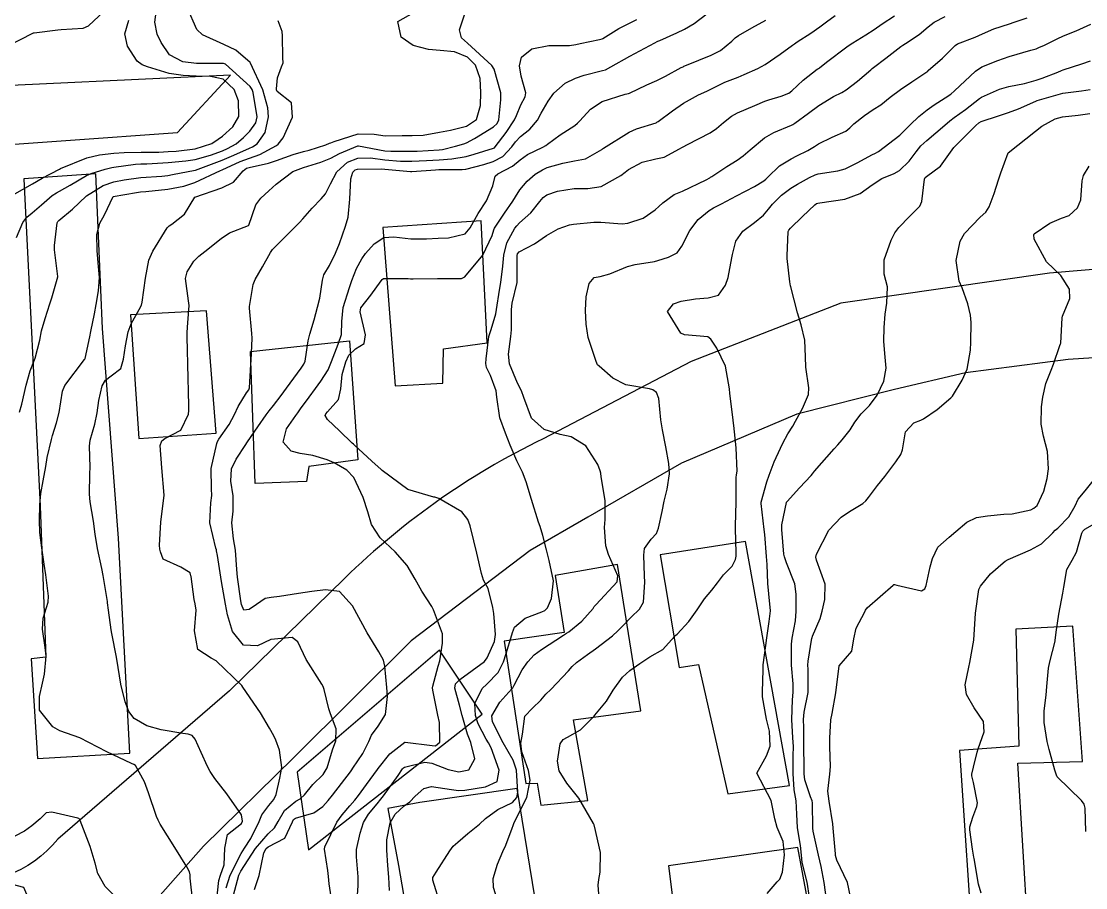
# Model space of a CAD drawing. Header units: metres. Extents: x 307586 to 320046, y 7427249 to 7434250.
# Drawn here: x 319361.5 to 319440.1, y 7429254.4 to 7429318.4 of the extents above; entities that cross this region are included whole.
import ezdxf

# ---------------------------------------------------------------- set-up
doc = ezdxf.new("R2010")
doc.units = ezdxf.units.M
doc.header["$MEASUREMENT"] = 0
for name, color, linetype in [('Curvas de Nivel 1m', 11, 'Continuous'), ('Curvas de Nivel 5m', 15, 'Continuous'), ('Edificações', 30, 'Continuous'), ('Vias Primárias', 230, 'Continuous')]:
    doc.layers.add(name, color=color, linetype=linetype)

msp = doc.modelspace()

# ---------------------------------------------------------------- linework, layer by layer
at = {"layer": 'Curvas de Nivel 1m', "flags": 128}
for points, elevation in [([(319361.129, 7429302.404), (319361.609, 7429303.53), (319361.901, 7429303.903), (319362.284, 7429304.238), (319362.976, 7429304.83), (319363.778, 7429305.505), (319364.086, 7429305.722), (319364.306, 7429305.844), (319365.1, 7429306.277), (319366.318, 7429306.984), (319366.647, 7429307.139), (319367.676, 7429307.456), (319368.19, 7429307.586), (319368.325, 7429307.611), (319369.926, 7429307.835), (319370.327, 7429307.861), (319370.768, 7429307.864), (319372.328, 7429307.946), (319373.648, 7429308.069), (319374.331, 7429308.179), (319375.464, 7429308.493), (319376.338, 7429308.814), (319376.711, 7429308.975), (319377.356, 7429309.34), (319377.893, 7429309.793), (319378.357, 7429310.263), (319378.821, 7429310.87), (319378.899, 7429311.325), (319378.604, 7429313.114), (319378.541, 7429313.329), (319378.396, 7429313.566), (319376.576, 7429315.202), (319376.421, 7429315.259), (319374.544, 7429315.256), (319374.421, 7429315.263), (319373.429, 7429315.39), (319372.428, 7429315.909), (319371.826, 7429316.798), (319371.516, 7429317.414), (319371.347, 7429318.311), (319371.495, 7429319.415)], 842), ([(319361.365, 7429289.531), (319361.53, 7429290.111), (319361.847, 7429291.524), (319362.143, 7429292.57), (319362.408, 7429293.26), (319362.513, 7429293.516), (319362.85, 7429294.836), (319362.988, 7429295.512), (319363.259, 7429296.443), (319363.608, 7429297.506), (319363.747, 7429297.965), (319364.181, 7429299.5), (319364.187, 7429299.537), (319363.94, 7429301.503), (319363.946, 7429301.813), (319364.133, 7429303.501), (319364.189, 7429303.586), (319364.275, 7429303.663), (319365.268, 7429304.506), (319366.285, 7429305.47), (319366.303, 7429305.485), (319367.527, 7429306.242), (319368.314, 7429306.517), (319369.091, 7429306.667), (319370.317, 7429306.834), (319371.862, 7429306.951), (319372.319, 7429306.993), (319372.661, 7429307.055), (319374.323, 7429307.373), (319374.345, 7429307.38), (319376.331, 7429308.131), (319377.181, 7429308.495), (319378.34, 7429309.002), (319378.568, 7429309.101), (319378.911, 7429309.324), (319379.51, 7429310.164), (319379.756, 7429311.316), (319379.7, 7429311.996), (319379.32, 7429313.321), (319378.422, 7429315.277), (319378.39, 7429315.33), (319377.323, 7429316.238), (319376.436, 7429316.654), (319374.885, 7429317.376), (319374.447, 7429317.771), (319373.734, 7429319.387)], 843), ([(319376.629, 7429254.401), (319376.92, 7429255.338), (319377.719, 7429256.938), (319377.963, 7429257.326), (319378.452, 7429258.041), (319379.062, 7429259.31), (319379.252, 7429259.806), (319379.761, 7429260.491), (319380.128, 7429260.936), (319380.309, 7429261.295), (319380.577, 7429262.5), (319380.736, 7429263.291), (319380.551, 7429264.56), (319380.278, 7429265.303), (319380.137, 7429265.616), (319379.832, 7429266.19), (319379.151, 7429267.317), (319377.862, 7429269.22), (319377.768, 7429269.331), (319375.89, 7429271.164), (319375.518, 7429271.356), (319374.524, 7429271.995), (319374.273, 7429273.375), (319374.407, 7429274.902), (319374.337, 7429275.374), (319374.264, 7429275.693), (319374.034, 7429277.379), (319374.021, 7429277.437), (319373.966, 7429277.65), (319373.268, 7429278.089), (319371.976, 7429278.666), (319371.776, 7429279.198), (319371.733, 7429279.404), (319371.7, 7429279.691), (319371.808, 7429281.403), (319372.033, 7429283.4), (319371.874, 7429285.403), (319371.744, 7429287.069), (319371.859, 7429287.403), (319372.085, 7429287.573), (319373.284, 7429288.196), (319373.834, 7429289.383), (319373.854, 7429289.635), (319373.838, 7429291.383), (319373.827, 7429291.692), (319373.783, 7429293.384), (319373.769, 7429293.774), (319373.748, 7429295.384), (319373.774, 7429295.797), (319373.88, 7429297.383), (319373.849, 7429297.741), (319373.627, 7429299.386), (319373.73, 7429299.886), (319374.242, 7429300.678), (319374.594, 7429301.028), (319375.043, 7429301.368), (319376.263, 7429302.351), (319376.865, 7429302.746), (319378.273, 7429303.301), (319378.289, 7429303.313), (319378.3, 7429303.33), (319378.807, 7429304.814), (319379.17, 7429305.321), (319379.772, 7429305.852), (319380.313, 7429306.36), (319381.55, 7429307.292), (319382.326, 7429307.592), (319383.621, 7429307.976), (319384.338, 7429308.274), (319384.985, 7429308.608), (319386.352, 7429309.182), (319386.398, 7429309.184), (319388.347, 7429308.818), (319388.775, 7429308.777), (319390.347, 7429308.783), (319390.733, 7429308.799), (319392.349, 7429308.894), (319392.587, 7429308.92), (319393.542, 7429309.148), (319394.165, 7429309.332), (319394.356, 7429309.408), (319394.956, 7429309.728), (319396.368, 7429310.577), (319396.638, 7429310.839), (319396.756, 7429311.106), (319396.909, 7429312.583), (319396.901, 7429313.105), (319396.419, 7429314.851), (319396.233, 7429315.122), (319394.439, 7429316.757), (319393.997, 7429317.144), (319393.861, 7429317.737), (319394.305, 7429319.142)], 846), ([(319378.711, 7429254.291), (319379.05, 7429255.31), (319379.397, 7429256.982), (319379.569, 7429257.302), (319379.724, 7429257.431), (319380.941, 7429258.078), (319381.508, 7429259.282), (319381.583, 7429259.444), (319381.747, 7429259.543), (319383.082, 7429259.938), (319383.76, 7429260.401), (319384.164, 7429260.857), (319384.484, 7429261.249), (319385.79, 7429262.968), (319385.901, 7429263.12), (319385.978, 7429263.228), (319386.709, 7429264.322), (319387.159, 7429265.217), (319387.354, 7429265.688), (319387.834, 7429266.337), (319388.386, 7429267.205), (319388.534, 7429268.525), (319388.481, 7429269.204), (319388.327, 7429270.767), (319388.229, 7429271.207), (319387.899, 7429271.84), (319387.039, 7429273.219), (319385.943, 7429275.23), (319384.986, 7429276.278), (319383.954, 7429276.413), (319382.95, 7429276.273), (319381.951, 7429276.135), (319380.55, 7429275.902), (319379.948, 7429275.838), (319379.509, 7429275.753), (319378.849, 7429275.321), (319378.32, 7429274.943), (319377.936, 7429274.897), (319377.742, 7429275.332), (319377.693, 7429275.585), (319377.449, 7429277.335), (319377.407, 7429277.898), (319377.316, 7429279.337), (319377.161, 7429280.173), (319377.038, 7429281.34), (319377.142, 7429282.219), (319377.128, 7429283.339), (319376.954, 7429284.436), (319377.014, 7429285.34), (319377.365, 7429286.042), (319378.081, 7429287.145), (319378.154, 7429287.257), (319378.197, 7429287.329), (319378.968, 7429288.447), (319379.583, 7429289.315), (319379.8, 7429289.62), (319380.114, 7429290.022), (319380.678, 7429290.748), (319381.081, 7429291.296), (319382.148, 7429292.764), (319382.364, 7429293.065), (319382.454, 7429293.277), (319382.663, 7429294.788), (319382.801, 7429295.274), (319383.13, 7429296.334), (319383.363, 7429297.268), (319383.542, 7429297.934), (319383.736, 7429299.265), (319383.841, 7429299.652), (319384.239, 7429300.359), (319384.699, 7429301.253), (319384.988, 7429301.977), (319385.433, 7429303.243), (319385.619, 7429303.904), (319385.744, 7429305.238), (319385.823, 7429306.742), (319385.976, 7429307.235), (319386.15, 7429307.408), (319386.326, 7429307.46), (319388.068, 7429307.472), (319388.327, 7429307.457), (319390.224, 7429307.292), (319390.324, 7429307.292), (319392.076, 7429307.415), (319392.327, 7429307.425), (319394.037, 7429307.433), (319394.328, 7429307.465), (319395.647, 7429307.807), (319396.336, 7429308.014), (319397.05, 7429308.395), (319397.705, 7429309.096), (319397.98, 7429309.47), (319398.361, 7429309.861), (319399.044, 7429310.405), (319399.598, 7429311.078), (319399.873, 7429311.58), (319400.387, 7429312.484), (319400.815, 7429313.064), (319401.649, 7429313.807), (319402.41, 7429314.177), (319403.061, 7429314.386), (319404.419, 7429314.735), (319404.634, 7429314.803), (319405.029, 7429315.011), (319406.431, 7429315.798), (319408.262, 7429316.792), (319408.442, 7429316.879), (319408.5, 7429316.911), (319408.638, 7429316.968), (319409.887, 7429317.52), (319410.456, 7429317.801), (319411.188, 7429318.213), (319412.123, 7429318.925)], 848), ([(319360.837, 7429305.542), (319362.312, 7429306.382), (319363.034, 7429306.794), (319364.323, 7429307.469), (319364.386, 7429307.499), (319366.331, 7429308.29), (319367.267, 7429308.527), (319368.335, 7429308.629), (319369.1, 7429308.678), (319370.336, 7429308.717), (319371.646, 7429308.721), (319372.336, 7429308.752), (319372.937, 7429308.794), (319374.339, 7429308.964), (319375.553, 7429309.362), (319376.035, 7429309.667), (319376.351, 7429309.903), (319377.121, 7429310.589), (319377.56, 7429311.342), (319377.541, 7429312.499), (319377.214, 7429313.348), (319376.404, 7429314.1), (319375.469, 7429314.307), (319374.407, 7429314.317), (319373.434, 7429314.364), (319372.41, 7429314.528), (319370.821, 7429315.02), (319370.419, 7429315.171), (319370.037, 7429315.434), (319369.327, 7429316.548), (319369.135, 7429317.443), (319369.432, 7429318.461)], 841), ([(319374.152, 7429253.373), (319373.957, 7429255.119), (319373.953, 7429255.376), (319373.91, 7429255.582), (319373.709, 7429255.955), (319372.827, 7429257.389), (319371.74, 7429259.101), (319371.59, 7429259.402), (319371.487, 7429259.663), (319370.883, 7429261.409), (319370.601, 7429262.231), (319369.918, 7429263.428), (319369.794, 7429263.519), (319369.637, 7429263.59), (319367.808, 7429264.449), (319365.823, 7429265.47), (319364.341, 7429266.005), (319363.831, 7429266.297), (319362.843, 7429267.51), (319362.837, 7429268.526), (319363.058, 7429269.508), (319363.207, 7429270.172), (319363.339, 7429271.506), (319363.256, 7429272.15), (319363.059, 7429273.509), (319363.11, 7429274.324), (319363.466, 7429275.505), (319363.503, 7429275.949), (319363.297, 7429277.507), (319363.182, 7429278.297), (319363.002, 7429279.51), (319362.873, 7429280.638), (319362.843, 7429281.512), (319362.864, 7429282.672), (319362.933, 7429283.511), (319363.1, 7429284.457), (319363.299, 7429285.508), (319363.414, 7429286.162), (319363.717, 7429287.504), (319363.799, 7429287.789), (319364.095, 7429288.735), (319364.282, 7429289.497), (319364.546, 7429291.075), (319364.716, 7429291.491), (319366.152, 7429293.402), (319366.184, 7429293.438), (319366.202, 7429293.47), (319366.557, 7429295.086), (319366.638, 7429295.465), (319366.891, 7429296.768), (319367.029, 7429297.462), (319367.204, 7429298.469), (319367.259, 7429299.46), (319367.159, 7429300.541), (319367.091, 7429301.462), (319367.083, 7429302.644), (319367.286, 7429303.46), (319367.648, 7429304.091), (319368.286, 7429305.45), (319370.001, 7429305.738), (319370.306, 7429305.781), (319370.693, 7429305.811), (319372.309, 7429305.983), (319373.491, 7429306.208), (319374.314, 7429306.472), (319376.193, 7429307.352), (319376.324, 7429307.411), (319377.655, 7429308.012), (319378.332, 7429308.261), (319379.116, 7429308.541), (319380.342, 7429309.212), (319380.47, 7429309.308), (319380.818, 7429309.771), (319381.51, 7429311.293), (319381.442, 7429312.353), (319380.392, 7429313.184), (319380.336, 7429313.311), (319380.326, 7429313.379), (319380.406, 7429314.197), (319380.712, 7429315.012), (319380.818, 7429315.304), (319380.804, 7429315.682), (319380.782, 7429317.305), (319380.762, 7429317.621), (319380.454, 7429318.406)], 844), ([(319377.152, 7429253.864), (319377.559, 7429255.331), (319377.706, 7429255.646), (319378.793, 7429257.314), (319379.734, 7429258.404), (319380.196, 7429258.837), (319380.457, 7429259.293), (319380.92, 7429260.123), (319381.766, 7429260.801), (319382.073, 7429260.972), (319382.408, 7429261.274), (319383.015, 7429262.033), (319383.788, 7429262.764), (319384.083, 7429263.256), (319384.481, 7429264.582), (319384.723, 7429265.246), (319384.736, 7429266.151), (319384.326, 7429267.253), (319384.21, 7429267.618), (319383.861, 7429269.045), (319383.787, 7429269.261), (319383.677, 7429269.451), (319382.538, 7429271.274), (319381.906, 7429272.56), (319381.497, 7429272.874), (319379.907, 7429272.729), (319378.942, 7429272.28), (319377.903, 7429272.319), (319377.08, 7429273.338), (319376.721, 7429274.552), (319376.572, 7429275.344), (319376.279, 7429277.028), (319376.229, 7429277.347), (319375.979, 7429278.942), (319375.91, 7429279.279), (319375.898, 7429279.351), (319375.865, 7429279.472), (319375.421, 7429281.359), (319375.485, 7429282.815), (319375.567, 7429283.357), (319375.538, 7429283.86), (319375.507, 7429285.358), (319375.932, 7429287.203), (319375.984, 7429287.351), (319376.085, 7429287.538), (319376.831, 7429288.607), (319377.245, 7429289.339), (319377.505, 7429289.943), (319378.127, 7429290.942), (319378.285, 7429291.174), (319378.346, 7429291.328), (319378.448, 7429293.029), (319378.464, 7429293.327), (319378.531, 7429294.973), (319378.516, 7429295.327), (319378.343, 7429297.188), (319378.344, 7429297.329), (319378.611, 7429298.934), (319378.771, 7429299.325), (319379.315, 7429300.241), (319379.882, 7429301.314), (319380.04, 7429301.528), (319380.257, 7429301.755), (319381.784, 7429303.287), (319382.03, 7429303.53), (319382.281, 7429303.795), (319382.98, 7429304.585), (319383.633, 7429305.267), (319383.943, 7429305.628), (319384.314, 7429306.378), (319384.795, 7429307.253), (319385.591, 7429307.984), (319386.338, 7429308.264), (319387.273, 7429308.287), (319388.337, 7429308.151), (319389.488, 7429308.046), (319390.336, 7429308.045), (319391.404, 7429308.107), (319392.338, 7429308.148), (319393.279, 7429308.21), (319394.342, 7429308.395), (319394.921, 7429308.555), (319396.351, 7429309.002), (319396.422, 7429309.039), (319396.49, 7429309.109), (319397.306, 7429310.158), (319397.911, 7429311.095), (319398.056, 7429311.413), (319398.384, 7429312.196), (319398.688, 7429312.789), (319398.739, 7429313.087), (319398.412, 7429314.331), (319398.284, 7429315.092), (319398.429, 7429315.715), (319399.181, 7429316.337), (319400.438, 7429316.58), (319401.973, 7429316.581), (319402.439, 7429316.653), (319402.748, 7429316.728), (319404.182, 7429317.023), (319404.393, 7429317.071), (319404.444, 7429317.095), (319405.623, 7429317.841), (319406.462, 7429318.267), (319406.948, 7429318.511)], 847), ([(319384.458, 7429253.248), (319384.234, 7429254.712), (319384.177, 7429255.253), (319384.129, 7429255.676), (319383.879, 7429257.258), (319383.913, 7429257.445), (319384.801, 7429259.244), (319385.189, 7429259.8), (319385.761, 7429260.456), (319386.116, 7429260.878), (319386.384, 7429261.224), (319386.972, 7429262.028), (319387.792, 7429263.138), (319387.845, 7429263.209), (319388.715, 7429264.291), (319389.823, 7429265.163), (319389.841, 7429265.162), (319391.819, 7429264.906), (319392.076, 7429264.9), (319392.407, 7429265.154), (319392.372, 7429266.621), (319392.246, 7429267.156), (319391.871, 7429269.002), (319391.858, 7429269.16), (319391.874, 7429269.299), (319392.269, 7429270.776), (319392.385, 7429271.155), (319392.594, 7429272.465), (319392.589, 7429273.153), (319391.939, 7429274.92), (319391.8, 7429275.162), (319391.078, 7429276.297), (319390.585, 7429277.181), (319389.978, 7429278.199), (319389.099, 7429279.199), (319387.998, 7429280.244), (319387.357, 7429281.217), (319387.07, 7429282.172), (319386.741, 7429283.223), (319386.055, 7429284.705), (319385.539, 7429285.238), (319384.583, 7429285.768), (319384.07, 7429285.999), (319383.027, 7429286.316), (319382.075, 7429286.461), (319381.426, 7429286.639), (319380.836, 7429287.299), (319381.076, 7429288.279), (319381.761, 7429289.285), (319381.907, 7429289.482), (319382.11, 7429289.755), (319382.761, 7429290.636), (319383.223, 7429291.269), (319383.606, 7429291.798), (319384.147, 7429292.638), (319384.397, 7429293.256), (319384.881, 7429294.541), (319385.129, 7429295.246), (319385.157, 7429296.21), (319385.254, 7429297.244), (319385.715, 7429298.727), (319385.89, 7429299.235), (319386.242, 7429300.133), (319386.636, 7429300.839), (319386.913, 7429301.223), (319387.541, 7429301.936), (319388.265, 7429302.411), (319388.994, 7429302.474), (319390.264, 7429302.326), (319391.41, 7429302.318), (319392.265, 7429302.36), (319393.026, 7429302.392), (319394.268, 7429302.693), (319394.631, 7429303.135), (319395.224, 7429304.191), (319395.851, 7429305.117), (319396.314, 7429306.22), (319396.488, 7429306.941), (319396.68, 7429307.106), (319397.756, 7429307.672), (319398.339, 7429308.143), (319398.878, 7429308.552), (319399.993, 7429309.074), (319400.218, 7429309.207), (319400.355, 7429309.315), (319401.292, 7429309.985), (319402.369, 7429310.691), (319402.564, 7429310.845), (319402.743, 7429311.036), (319403.518, 7429311.893), (319404.387, 7429312.462), (319406.08, 7429312.995), (319406.332, 7429313.053), (319406.394, 7429313.072), (319407.693, 7429313.688), (319408.408, 7429314.003), (319409.054, 7429314.323), (319410.222, 7429314.952), (319410.352, 7429315.023), (319410.424, 7429315.055), (319410.602, 7429315.125), (319412.432, 7429315.877), (319413.129, 7429316.22), (319413.964, 7429316.905), (319414.204, 7429317.145), (319414.449, 7429317.335), (319415.446, 7429317.902), (319416.467, 7429318.457)], 849), ([(319388.674, 7429254.21), (319388.622, 7429255.196), (319388.557, 7429256.043), (319388.488, 7429257.199), (319388.488, 7429257.956), (319388.726, 7429259.195), (319389.101, 7429259.841), (319389.762, 7429260.459), (319390.186, 7429260.757), (319390.572, 7429261.172), (319391.21, 7429261.734), (319391.78, 7429261.883), (319393.261, 7429261.662), (319393.777, 7429261.582), (319394.253, 7429261.608), (319395.781, 7429261.873), (319396.631, 7429262.255), (319396.788, 7429263.1), (319396.185, 7429264.739), (319395.981, 7429265.108), (319395.826, 7429265.38), (319395.232, 7429266.515), (319395.028, 7429267.122), (319394.976, 7429268.003), (319395.518, 7429269.115), (319395.876, 7429269.445), (319396.697, 7429270.29), (319397.096, 7429271.098), (319397.301, 7429271.694), (319397.719, 7429273.092), (319397.759, 7429273.248), (319397.921, 7429273.646), (319398.697, 7429274.317), (319399.938, 7429274.772), (319400.139, 7429274.868), (319400.347, 7429275.064), (319400.652, 7429275.761), (319400.785, 7429277.058), (319400.474, 7429278.574), (319400.339, 7429279.065), (319400.278, 7429279.348), (319400.006, 7429280.424), (319399.796, 7429281.072), (319399.694, 7429281.396), (319399.169, 7429283.079), (319398.768, 7429284.367), (319398.492, 7429285.086), (319398.071, 7429285.937), (319397.59, 7429287.095), (319397.236, 7429287.958), (319396.836, 7429289.103), (319396.618, 7429290.615), (319396.547, 7429291.106), (319396.144, 7429292.237), (319395.846, 7429292.811), (319395.797, 7429293.115), (319395.819, 7429293.454), (319396.024, 7429295.112), (319396.188, 7429295.621), (319396.524, 7429296.782), (319396.579, 7429297.106), (319396.796, 7429298.533), (319396.9, 7429299.103), (319397.049, 7429300.298), (319397.112, 7429301.101), (319397.339, 7429302.022), (319397.944, 7429303.093), (319398.085, 7429303.283), (319398.279, 7429303.489), (319399.126, 7429304.246), (319399.789, 7429305.075), (319400.015, 7429305.364), (319400.308, 7429305.574), (319401.087, 7429305.835), (319402.313, 7429306.029), (319403.316, 7429306.027), (319404.315, 7429306.18), (319405.772, 7429306.998), (319406.073, 7429307.248), (319406.33, 7429307.438), (319407.348, 7429307.969), (319408.342, 7429308.219), (319408.96, 7429308.348), (319410.103, 7429308.952), (319410.256, 7429309.049), (319410.354, 7429309.1), (319410.691, 7429309.28), (319412.365, 7429310.132), (319412.833, 7429310.45), (319413.344, 7429310.91), (319413.922, 7429311.36), (319414.38, 7429311.609), (319415.661, 7429312.156), (319416.389, 7429312.47), (319416.684, 7429312.573), (319417.603, 7429312.858), (319418.178, 7429313.07), (319418.399, 7429313.236), (319419.214, 7429314.039), (319420.257, 7429314.832), (319420.355, 7429314.899), (319420.424, 7429314.949), (319420.958, 7429315.352), (319422.44, 7429316.479), (319422.624, 7429316.615), (319422.89, 7429316.796), (319423.854, 7429317.384), (319424.458, 7429317.772), (319425.058, 7429318.177), (319425.979, 7429318.765)], 851), ([(319392.441, 7429253.152), (319391.879, 7429254.98), (319391.89, 7429255.158), (319392.12, 7429255.569), (319393.147, 7429257.146), (319393.388, 7429257.481), (319393.733, 7429257.789), (319394.457, 7429258.414), (319395.314, 7429259.117), (319395.757, 7429259.516), (319396.668, 7429260.197), (319397.769, 7429260.702), (319398.081, 7429261.085), (319398.162, 7429261.47), (319398.067, 7429263.086), (319397.804, 7429263.825), (319397.069, 7429265.098), (319396.28, 7429266.665), (319396.23, 7429267.106), (319396.837, 7429268.122), (319397.723, 7429269.092), (319397.784, 7429269.18), (319397.876, 7429269.37), (319398.482, 7429270.489), (319398.886, 7429271.08), (319399.372, 7429271.601), (319399.902, 7429271.998), (319401.517, 7429273.046), (319401.753, 7429273.204), (319401.917, 7429273.315), (319402.877, 7429274.082), (319403.708, 7429275.022), (319403.804, 7429275.162), (319403.946, 7429275.329), (319405.488, 7429276.997), (319405.53, 7429277.437), (319404.847, 7429279.007), (319404.644, 7429279.655), (319404.557, 7429281.012), (319404.605, 7429281.598), (319404.601, 7429283.011), (319404.32, 7429284.755), (319404.279, 7429285.017), (319404.24, 7429285.192), (319404.069, 7429285.645), (319403.184, 7429287.029), (319402.093, 7429287.702), (319401.286, 7429287.861), (319400.1, 7429288.237), (319399.154, 7429289.08), (319398.599, 7429290.614), (319398.439, 7429291.087), (319398.139, 7429291.66), (319397.531, 7429293.096), (319397.456, 7429293.804), (319397.639, 7429295.095), (319397.684, 7429295.599), (319397.685, 7429297.095), (319397.735, 7429297.57), (319398.098, 7429299.091), (319398.111, 7429299.215), (319398.102, 7429301.092), (319398.129, 7429301.216), (319398.256, 7429301.358), (319399.397, 7429301.944), (319400.268, 7429302.555), (319401.14, 7429303.057), (319401.975, 7429303.347), (319402.278, 7429303.407), (319403.766, 7429303.54), (319404.281, 7429303.534), (319405.848, 7429303.428), (319406.28, 7429303.461), (319407.417, 7429303.847), (319408.295, 7429304.452), (319408.571, 7429304.695), (319408.859, 7429304.964), (319409.689, 7429305.577), (319410.312, 7429305.834), (319412.069, 7429306.673), (319412.322, 7429306.825), (319412.383, 7429306.858), (319412.485, 7429306.918), (319413.586, 7429307.656), (319414.341, 7429308.134), (319414.79, 7429308.449), (319415.308, 7429308.886), (319416.362, 7429309.762), (319417.052, 7429310.177), (319418.371, 7429310.703), (319418.466, 7429310.755), (319418.603, 7429310.848), (319419.622, 7429311.596), (319420.386, 7429312.169), (319421.465, 7429312.814), (319422.085, 7429313.118), (319422.401, 7429313.317), (319423.244, 7429313.963), (319424.211, 7429314.782), (319424.325, 7429314.88), (319424.425, 7429314.953), (319425.318, 7429315.653), (319426.441, 7429316.52), (319426.574, 7429316.617), (319426.776, 7429316.747), (319427.795, 7429317.398), (319428.461, 7429317.968), (319428.888, 7429318.304), (319429.71, 7429318.718)], 852), ([(319396.772, 7429253.099), (319396.357, 7429254.439), (319396.328, 7429255.104), (319396.653, 7429256.161), (319397.04, 7429257.097), (319397.259, 7429257.566), (319397.749, 7429258.801), (319397.823, 7429259.018), (319397.832, 7429259.089), (319397.894, 7429259.228), (319398.822, 7429261.074), (319399.066, 7429262.351), (319398.943, 7429263.073), (319398.443, 7429264.451), (319398.369, 7429265.082), (319398.511, 7429265.761), (319398.67, 7429267.078), (319399.25, 7429267.671), (319399.861, 7429268.261), (319400.235, 7429268.697), (319400.585, 7429269.059), (319401.887, 7429270.42), (319402.178, 7429270.749), (319402.478, 7429271.034), (319403.294, 7429271.631), (319403.903, 7429272.05), (319405.155, 7429273.001), (319405.548, 7429273.366), (319405.924, 7429273.761), (319406.531, 7429274.387), (319407.151, 7429274.978), (319407.427, 7429275.497), (319407.525, 7429276.974), (319407.505, 7429277.439), (319407.453, 7429278.975), (319407.507, 7429279.465), (319408.005, 7429280.145), (319408.4, 7429280.575), (319408.548, 7429280.965), (319408.806, 7429282.181), (319408.971, 7429282.961), (319409.181, 7429283.824), (319409.36, 7429284.957), (319409.308, 7429285.721), (319409.079, 7429286.96), (319408.842, 7429288.222), (319408.719, 7429288.964), (319408.557, 7429290.537), (319408.398, 7429290.967), (319408.135, 7429291.169), (319407.871, 7429291.237), (319406.138, 7429291.544), (319405.174, 7429292.035), (319404.152, 7429292.911), (319404.05, 7429293.021), (319403.931, 7429293.248), (319403.345, 7429295.028), (319403.2, 7429296.023), (319403.163, 7429297.03), (319403.204, 7429298.044), (319403.425, 7429299.028), (319403.791, 7429299.471), (319404.238, 7429299.533), (319404.957, 7429299.726), (319406.246, 7429300.262), (319406.821, 7429300.41), (319408.25, 7429300.652), (319408.5, 7429300.718), (319409.277, 7429300.96), (319409.916, 7429301.294), (319410.261, 7429301.771), (319410.846, 7429302.941), (319411.483, 7429303.734), (319412.295, 7429304.399), (319412.614, 7429304.601), (319413.188, 7429304.911), (319413.928, 7429305.283), (319414.309, 7429305.48), (319415.622, 7429306.186), (319416.32, 7429306.599), (319416.475, 7429306.714), (319416.626, 7429306.867), (319417.481, 7429307.713), (319418.344, 7429308.233), (319418.761, 7429308.431), (319419.565, 7429308.838), (319420.056, 7429309.133), (319420.358, 7429309.322), (319421.357, 7429309.809), (319422.367, 7429310.255), (319422.665, 7429310.502), (319422.962, 7429310.794), (319423.745, 7429311.421), (319424.389, 7429311.861), (319424.947, 7429312.219), (319425.65, 7429312.761), (319426.409, 7429313.332), (319427.255, 7429313.902), (319428.423, 7429314.697), (319428.44, 7429314.713), (319428.465, 7429314.73), (319429.506, 7429315.646), (319430.442, 7429316.599), (319430.615, 7429316.707), (319431.925, 7429317.214), (319432.454, 7429317.449), (319433.315, 7429317.817), (319434.466, 7429318.189), (319434.816, 7429318.306), (319435.764, 7429318.641)], 853), ([(319404.2, 7429253.012), (319404.096, 7429254.614), (319404.133, 7429255.014), (319404.247, 7429255.551), (319404.254, 7429257.012), (319403.822, 7429258.948), (319403.802, 7429259.019), (319403.791, 7429259.057), (319403.754, 7429259.156), (319402.652, 7429261.031), (319401.784, 7429262.126), (319401.201, 7429263.046), (319401.095, 7429263.756), (319401.27, 7429265.046), (319401.509, 7429265.36), (319401.828, 7429265.54), (319402.79, 7429266.074), (319403.745, 7429267.021), (319403.787, 7429267.077), (319403.845, 7429267.146), (319404.694, 7429268.174), (319405.203, 7429269), (319405.883, 7429269.955), (319406.414, 7429270.458), (319407.169, 7429270.977), (319407.598, 7429271.271), (319407.898, 7429271.458), (319408.853, 7429272.011), (319409.73, 7429272.952), (319409.816, 7429273.049), (319409.916, 7429273.14), (319410.79, 7429274.077), (319411.397, 7429274.928), (319411.951, 7429275.731), (319412.491, 7429276.381), (319412.887, 7429276.911), (319413.354, 7429277.524), (319413.982, 7429278.154), (319414.233, 7429278.652), (319414.266, 7429278.896), (319414.268, 7429279.168), (319414.231, 7429280.897), (319414.234, 7429281.116), (319414.277, 7429282.896), (319414.266, 7429284.691), (319414.292, 7429284.897), (319414.343, 7429285.173), (319414.266, 7429286.897), (319414.107, 7429288.533), (319414.067, 7429288.9), (319414.057, 7429288.957), (319413.813, 7429290.903), (319413.786, 7429291.254), (319413.484, 7429292.907), (319412.848, 7429294.238), (319412.407, 7429294.918), (319412.184, 7429295.07), (319410.463, 7429295.223), (319410.187, 7429295.355), (319409.215, 7429296.96), (319409.652, 7429297.515), (319410.214, 7429297.708), (319411.276, 7429297.875), (319412.218, 7429297.952), (319412.972, 7429298.162), (319413.501, 7429298.907), (319413.687, 7429299.457), (319413.969, 7429300.903), (319414.009, 7429301.149), (319414.265, 7429302.142), (319414.763, 7429302.893), (319415.632, 7429303.53), (319416.291, 7429304.056), (319416.664, 7429304.499), (319416.954, 7429304.863), (319417.635, 7429305.531), (319418.315, 7429306.058), (319418.806, 7429306.357), (319419.702, 7429306.836), (319420.107, 7429307.051), (319420.327, 7429307.122), (319421.796, 7429307.343), (319422.333, 7429307.484), (319423.213, 7429307.918), (319424.349, 7429308.543), (319424.507, 7429308.621), (319424.784, 7429308.774), (319426.365, 7429309.975), (319426.763, 7429310.352), (319427.137, 7429310.742), (319427.771, 7429311.347), (319428.39, 7429311.846), (319428.906, 7429312.214), (319429.705, 7429312.717), (319430.123, 7429312.995), (319430.408, 7429313.245), (319431.95, 7429314.687), (319432.426, 7429315.007), (319433.609, 7429315.49), (319434.434, 7429315.766), (319436.041, 7429316.238), (319436.44, 7429316.353), (319436.636, 7429316.433), (319437.035, 7429316.624), (319437.981, 7429317.083), (319438.453, 7429317.3), (319439.394, 7429317.666), (319440.467, 7429318.172)], 854), ([(319419.686, 7429253.695), (319419.514, 7429254.823), (319419.161, 7429256.272), (319419.108, 7429256.829), (319419.031, 7429257.533), (319418.818, 7429258.834), (319418.765, 7429259.837), (319418.696, 7429260.836), (319418.572, 7429261.63), (319418.474, 7429262.84), (319418.493, 7429264.16), (319418.499, 7429264.84), (319418.471, 7429265.482), (319418.381, 7429266.842), (319418.425, 7429268.282), (319418.492, 7429268.841), (319418.492, 7429269.457), (319418.375, 7429270.845), (319418.371, 7429272.383), (319418.418, 7429272.845), (319418.656, 7429274.119), (319418.715, 7429274.842), (319418.703, 7429276.095), (319418.617, 7429276.843), (319417.986, 7429278.39), (319417.835, 7429278.852), (319417.804, 7429279.043), (319417.656, 7429280.854), (319417.661, 7429281.209), (319417.996, 7429282.85), (319418.004, 7429282.879), (319418.034, 7429282.929), (319418.955, 7429283.935), (319419.805, 7429284.833), (319419.922, 7429284.974), (319420.066, 7429285.153), (319421.524, 7429286.808), (319421.784, 7429287.108), (319422.093, 7429287.469), (319422.683, 7429288.215), (319423.042, 7429288.791), (319423.516, 7429289.389), (319424.125, 7429290.016), (319424.68, 7429290.772), (319425.19, 7429291.806), (319425.35, 7429292.762), (319425.245, 7429293.84), (319425.18, 7429294.765), (319425.202, 7429295.774), (319425.282, 7429296.764), (319425.414, 7429297.563), (319425.44, 7429298.762), (319425.196, 7429299.719), (319425.216, 7429300.766), (319425.727, 7429302.211), (319425.995, 7429302.754), (319426.287, 7429303.147), (319427.071, 7429303.966), (319427.836, 7429304.735), (319427.98, 7429305.059), (319428.179, 7429306.731), (319428.224, 7429306.831), (319428.326, 7429306.918), (319429.376, 7429307.681), (319430.093, 7429308.713), (319430.356, 7429309.048), (319431.976, 7429310.686), (319432.188, 7429310.871), (319432.377, 7429310.978), (319433.645, 7429311.406), (319434.388, 7429311.649), (319435.123, 7429311.918), (319436.401, 7429312.471), (319436.512, 7429312.519), (319436.845, 7429312.626), (319438.041, 7429312.979), (319438.407, 7429313.059), (319439.769, 7429313.237), (319440.41, 7429313.345)], 856), ([(319420.947, 7429253.544), (319420.773, 7429254.809), (319420.545, 7429255.981), (319420.367, 7429256.814), (319419.968, 7429258.599), (319419.942, 7429258.818), (319419.919, 7429260.671), (319419.889, 7429260.819), (319419.776, 7429261.132), (319419.351, 7429262.389), (319419.292, 7429262.828), (319419.292, 7429263.336), (319419.281, 7429264.828), (319419.263, 7429266.254), (319419.241, 7429266.829), (319419.298, 7429267.381), (319419.598, 7429268.824), (319419.605, 7429270.548), (319419.579, 7429270.833), (319419.594, 7429271.135), (319419.868, 7429272.83), (319419.878, 7429272.866), (319419.915, 7429272.991), (319420.479, 7429274.278), (319420.633, 7429274.82), (319420.833, 7429275.698), (319420.85, 7429276.817), (319420.211, 7429278.606), (319420.15, 7429278.828), (319420.214, 7429279.045), (319421.129, 7429280.813), (319422.023, 7429281.762), (319422.641, 7429282.18), (319423.621, 7429282.784), (319423.848, 7429282.97), (319424.039, 7429283.213), (319424.717, 7429284.106), (319425.25, 7429284.762), (319426.074, 7429285.858), (319426.43, 7429286.395), (319426.554, 7429286.745), (319426.772, 7429288.074), (319427.397, 7429288.737), (319427.909, 7429288.938), (319428.116, 7429289.035), (319429.129, 7429289.713), (319430.132, 7429290.569), (319430.241, 7429290.708), (319430.966, 7429291.882), (319431.341, 7429292.692), (319431.584, 7429294.096), (319431.597, 7429294.689), (319431.639, 7429296.13), (319431.59, 7429296.689), (319431.388, 7429297.52), (319430.954, 7429298.699), (319430.738, 7429299.202), (319430.525, 7429300.706), (319430.823, 7429302.154), (319431.129, 7429302.697), (319432.295, 7429303.914), (319432.7, 7429304.275), (319432.967, 7429304.673), (319433.319, 7429305.664), (319433.64, 7429306.667), (319433.809, 7429307.187), (319434.353, 7429308.66), (319436.369, 7429310.267), (319436.853, 7429310.625), (319437.828, 7429311.169), (319438.384, 7429311.328), (319439.536, 7429311.448), (319440.388, 7429311.578)], 857), ([(319422.73, 7429253.747), (319422.496, 7429254.792), (319421.719, 7429256.452), (319421.62, 7429256.801), (319421.602, 7429256.924), (319421.447, 7429258.803), (319421.419, 7429259.141), (319421.145, 7429260.806), (319421.037, 7429261.551), (319421.186, 7429262.806), (319421.246, 7429263.361), (319421.203, 7429264.806), (319421.187, 7429265.449), (319421.262, 7429266.806), (319421.369, 7429267.286), (319421.634, 7429268.802), (319421.893, 7429270.8), (319422.817, 7429271.877), (319422.97, 7429272.789), (319423.13, 7429273.583), (319423.768, 7429274.782), (319423.826, 7429274.899), (319423.946, 7429275.086), (319425.858, 7429276.752), (319425.922, 7429276.792), (319425.964, 7429276.799), (319426.143, 7429276.748), (319427.959, 7429276.32), (319428.208, 7429276.48), (319428.298, 7429276.727), (319428.603, 7429278.105), (319428.77, 7429278.722), (319429.175, 7429279.544), (319430.009, 7429280.301), (319430.509, 7429280.703), (319431.309, 7429281.406), (319432.029, 7429281.738), (319432.827, 7429281.876), (319434.033, 7429281.979), (319434.668, 7429282.015), (319436.038, 7429282.312), (319436.246, 7429282.421), (319436.514, 7429282.625), (319436.988, 7429283.686), (319437.232, 7429284.618), (319437.338, 7429285.349), (319437.262, 7429286.618), (319436.982, 7429287.739), (319436.791, 7429288.623), (319436.827, 7429289.922), (319436.919, 7429290.622), (319437.134, 7429291.634), (319437.536, 7429292.616), (319437.715, 7429293.067), (319438.181, 7429294.43), (319438.23, 7429294.562), (319438.24, 7429294.609), (319438.338, 7429296.472), (319438.372, 7429296.608), (319438.917, 7429297.909), (319438.895, 7429298.603), (319438.243, 7429299.615), (319437.198, 7429300.621), (319436.278, 7429302.281), (319436.254, 7429302.63), (319436.283, 7429302.681), (319437.428, 7429303.483), (319438.295, 7429303.849), (319438.856, 7429304.046), (319439.487, 7429304.598), (319439.715, 7429305.19), (319439.828, 7429306.595), (319439.924, 7429306.999), (319440.339, 7429307.671)], 858), ([(319432.365, 7429254.004), (319432.179, 7429254.675), (319431.841, 7429256.56), (319431.823, 7429256.679), (319431.731, 7429257.251), (319431.524, 7429258.682), (319431.535, 7429258.902), (319431.762, 7429259.624), (319432.046, 7429260.401), (319432.088, 7429260.677), (319431.796, 7429262.189), (319431.685, 7429262.681), (319431.685, 7429262.8), (319431.809, 7429263.306), (319432.083, 7429264.415), (319432.158, 7429264.677), (319432.585, 7429265.923), (319432.543, 7429266.673), (319431.858, 7429267.698), (319431.287, 7429268.686), (319431.182, 7429269.385), (319431.446, 7429270.684), (319431.534, 7429271.05), (319431.814, 7429272.682), (319431.943, 7429274.68), (319432.207, 7429276.431), (319432.311, 7429276.677), (319433.066, 7429277.579), (319433.989, 7429278.386), (319434.13, 7429278.519), (319434.352, 7429278.655), (319436, 7429279.349), (319436.832, 7429279.794), (319437.653, 7429280.614), (319437.826, 7429280.801), (319438.018, 7429280.961), (319438.838, 7429281.795), (319439.302, 7429282.597), (319439.538, 7429283.105), (319440.054, 7429283.709), (319440.745, 7429284.58)], 859), ([(319368.759, 7429253.434), (319367.689, 7429254.512), (319367.156, 7429255.455), (319366.943, 7429256.225), (319366.585, 7429257.461), (319365.833, 7429259.378), (319365.79, 7429259.47), (319365.744, 7429259.515), (319365.675, 7429259.54), (319363.75, 7429259.99), (319363.319, 7429259.935), (319362.896, 7429259.508), (319362.277, 7429258.975), (319361.734, 7429258.58), (319361.026, 7429258.231)], 843), ([(319362.081, 7429253.516), (319361.687, 7429254.431), (319360.467, 7429254.756)], 842)]:
    msp.add_lwpolyline(points, dxfattribs=dict(at, elevation=elevation))
at = {"layer": 'Curvas de Nivel 5m', "flags": 128}
for points, elevation in [([(319360.433, 7429316.52), (319362.394, 7429317.521), (319362.443, 7429317.53), (319364.203, 7429317.744), (319364.446, 7429317.761), (319366.053, 7429317.878), (319366.449, 7429318.047), (319367.983, 7429319.457)], 840), ([(319375.906, 7429253.348), (319376.085, 7429254.959), (319376.199, 7429255.345), (319376.468, 7429256.1), (319376.53, 7429257.342), (319376.72, 7429258.354), (319377.741, 7429259.163), (319377.818, 7429259.329), (319377.75, 7429259.802), (319376.671, 7429261.341), (319375.784, 7429262.477), (319375.436, 7429263.002), (319375.253, 7429263.358), (319374.773, 7429264.401), (319374.332, 7429265.372), (319374.107, 7429265.657), (319373.827, 7429265.746), (319373.421, 7429265.79), (319371.83, 7429266.079), (319370.77, 7429266.354), (319369.838, 7429266.909), (319369.436, 7429267.434), (319369.152, 7429268.135), (319368.855, 7429269.44), (319368.65, 7429270.674), (319368.52, 7429271.444), (319368.176, 7429273.182), (319368.129, 7429273.448), (319367.935, 7429274.908), (319367.864, 7429275.451), (319367.849, 7429275.546), (319367.547, 7429277.454), (319367.441, 7429277.982), (319367.13, 7429279.459), (319366.951, 7429280.508), (319366.813, 7429281.462), (319366.582, 7429282.91), (319366.532, 7429283.465), (319366.56, 7429284.96), (319366.567, 7429285.465), (319366.53, 7429287.013), (319366.586, 7429287.465), (319366.915, 7429288.642), (319367.085, 7429289.46), (319367.207, 7429290.369), (319367.458, 7429291.457), (319367.717, 7429291.874), (319368.141, 7429292.209), (319368.836, 7429292.753), (319369.049, 7429293.441), (319369.179, 7429294.428), (319369.393, 7429295.438), (319369.594, 7429296.031), (319370.2, 7429297.098), (319370.365, 7429297.428), (319370.423, 7429297.645), (319370.658, 7429299.423), (319370.917, 7429300.746), (319371.2, 7429301.416), (319372.27, 7429303.116), (319372.406, 7429303.264), (319372.612, 7429303.397), (319373.533, 7429304.138), (319374.303, 7429305.38), (319376.31, 7429306.092), (319377.153, 7429306.503), (319377.866, 7429307.335), (319378.132, 7429307.524), (319378.325, 7429307.584), (319379.751, 7429307.893), (319380.331, 7429308.092), (319381.579, 7429308.535), (319382.338, 7429308.751), (319382.748, 7429308.866), (319383.98, 7429309.264), (319384.24, 7429309.375), (319384.354, 7429309.411), (319384.588, 7429309.489), (319386.361, 7429310.058), (319387.545, 7429310.034), (319388.36, 7429309.93), (319389.618, 7429309.939), (319390.36, 7429309.942), (319391.163, 7429309.98), (319392.363, 7429310.183), (319393.178, 7429310.339), (319394.368, 7429310.621), (319395.1, 7429311.129), (319395.406, 7429312.147), (319395.425, 7429313.125), (319395.381, 7429314.153), (319395.035, 7429315.134), (319394.429, 7429315.731), (319393.472, 7429316.11), (319392.434, 7429316.229), (319391.565, 7429316.303), (319390.437, 7429316.583), (319389.531, 7429317.199), (319389.306, 7429318.355), (319390.471, 7429319.034)], 845), ([(319386.261, 7429253.224), (319386.366, 7429254.55), (319386.36, 7429255.223), (319386.237, 7429256.706), (319386.255, 7429257.225), (319386.511, 7429258.446), (319386.755, 7429259.22), (319387.133, 7429259.835), (319387.764, 7429260.618), (319388.03, 7429260.945), (319388.231, 7429261.203), (319389.311, 7429262.71), (319389.645, 7429263.182), (319389.713, 7429263.262), (319389.795, 7429263.313), (319391.292, 7429263.673), (319391.8, 7429263.616), (319393.012, 7429263.148), (319393.791, 7429262.968), (319394.534, 7429263.129), (319394.988, 7429263.94), (319394.687, 7429265.127), (319394.452, 7429265.753), (319394.052, 7429267.137), (319393.854, 7429267.881), (319393.507, 7429269.144), (319393.558, 7429269.461), (319393.879, 7429269.776), (319395.69, 7429271.113), (319395.896, 7429271.375), (319396.429, 7429272.583), (319396.508, 7429273.104), (319396.375, 7429274.667), (319396.32, 7429275.106), (319395.957, 7429276.501), (319395.751, 7429276.903), (319395.622, 7429277.115), (319395.482, 7429277.605), (319395.127, 7429279.123), (319394.897, 7429280.022), (319394.637, 7429281.131), (319394.473, 7429281.589), (319394.023, 7429282.174), (319392.321, 7429283.157), (319392.034, 7429283.235), (319391.95, 7429283.246), (319390.042, 7429283.822), (319388.137, 7429285.209), (319388.064, 7429285.277), (319387.372, 7429285.914), (319386.082, 7429287.112), (319386.014, 7429287.163), (319385.922, 7429287.232), (319384.991, 7429288.145), (319384.1, 7429288.973), (319383.94, 7429289.262), (319383.97, 7429289.396), (319384.107, 7429289.541), (319384.917, 7429290.452), (319385.077, 7429291.246), (319385.193, 7429292.294), (319385.459, 7429293.24), (319385.679, 7429293.718), (319386.167, 7429294.191), (319386.799, 7429294.598), (319386.908, 7429295.223), (319386.507, 7429296.92), (319386.558, 7429297.226), (319387.292, 7429298.145), (319388.062, 7429299.212), (319388.134, 7429299.311), (319388.235, 7429299.378), (319390.051, 7429299.376), (319390.235, 7429299.369), (319390.416, 7429299.368), (319392.235, 7429299.375), (319393.991, 7429299.387), (319394.237, 7429299.506), (319395.567, 7429301.12), (319396.267, 7429302.551), (319396.388, 7429302.992), (319396.437, 7429303.108), (319397.181, 7429304.21), (319397.784, 7429305.095), (319397.981, 7429305.418), (319398.311, 7429305.933), (319398.836, 7429306.566), (319399.426, 7429307.079), (319399.982, 7429307.42), (319400.33, 7429307.569), (319401.491, 7429307.897), (319402.338, 7429308.064), (319403.142, 7429308.231), (319404.351, 7429308.919), (319404.406, 7429308.965), (319404.475, 7429309.018), (319406.365, 7429310.194), (319406.911, 7429310.441), (319408.372, 7429310.89), (319408.425, 7429310.917), (319408.508, 7429310.969), (319409.568, 7429311.771), (319410.387, 7429312.339), (319411.491, 7429312.934), (319412.109, 7429313.212), (319412.4, 7429313.361), (319413.437, 7429313.88), (319414.413, 7429314.261), (319414.873, 7429314.436), (319415.889, 7429314.878), (319416.426, 7429315.179), (319417.516, 7429315.942), (319418.441, 7429316.623), (319418.573, 7429316.717), (319418.777, 7429316.847), (319419.796, 7429317.493), (319420.46, 7429317.971), (319420.946, 7429318.342), (319421.582, 7429318.813)], 850), ([(319416.575, 7429253.976), (319417.315, 7429254.854), (319417.509, 7429255.048), (319417.71, 7429255.563), (319417.849, 7429256.848), (319417.738, 7429257.837), (319417.317, 7429258.854), (319417.127, 7429259.489), (319416.863, 7429260.859), (319415.793, 7429262.87), (319416.524, 7429264.151), (319416.78, 7429264.86), (319416.733, 7429265.962), (319416.511, 7429266.863), (319416.22, 7429268.514), (319416.213, 7429268.867), (319416.261, 7429270.495), (319416.282, 7429270.866), (319416.471, 7429272.301), (319416.544, 7429272.864), (319416.716, 7429274.077), (319416.802, 7429274.861), (319416.7, 7429276.118), (319416.625, 7429276.863), (319416.562, 7429278.286), (319416.516, 7429278.865), (319416.387, 7429280.488), (319416.355, 7429280.867), (319416.122, 7429282.779), (319416.13, 7429282.869), (319416.554, 7429284.366), (319416.716, 7429284.863), (319417.088, 7429285.844), (319417.547, 7429286.855), (319417.719, 7429287.223), (319418.099, 7429287.921), (319418.462, 7429288.492), (319418.665, 7429288.844), (319419.168, 7429289.794), (319419.617, 7429290.835), (319419.65, 7429291.323), (319419.418, 7429292.837), (319419.402, 7429293.6), (319419.34, 7429294.838), (319419.073, 7429295.963), (319418.814, 7429296.844), (319418.308, 7429298.773), (319418.285, 7429298.849), (319418.236, 7429299.131), (319418.054, 7429300.852), (319418.051, 7429301.056), (319418.126, 7429302.851), (319418.164, 7429302.962), (319418.277, 7429303.099), (319419.176, 7429303.955), (319420.09, 7429304.832), (319420.218, 7429304.917), (319420.304, 7429304.953), (319420.458, 7429304.981), (319422.307, 7429305.254), (319423.435, 7429305.665), (319424.318, 7429306.311), (319425.044, 7429306.769), (319425.953, 7429307.131), (319426.332, 7429307.352), (319427.041, 7429308.045), (319427.566, 7429308.738), (319427.916, 7429309.175), (319428.361, 7429309.578), (319429.684, 7429310.717), (319430.058, 7429311.032), (319430.381, 7429311.265), (319431.215, 7429311.873), (319432.249, 7429312.682), (319432.404, 7429312.78), (319433.717, 7429313.359), (319434.412, 7429313.561), (319435.563, 7429313.792), (319436.417, 7429314.024), (319436.869, 7429314.174), (319438.026, 7429314.614), (319438.294, 7429314.741), (319438.425, 7429314.8), (319439.797, 7429315.229), (319440.432, 7429315.455)], 855), ([(319440.104, 7429258.576), (319440.049, 7429260.298), (319439.979, 7429260.578), (319439.777, 7429260.864), (319437.991, 7429262.607), (319437.919, 7429262.723), (319437.808, 7429263.102), (319437.397, 7429264.614), (319437.247, 7429265.198), (319437.009, 7429266.618), (319437.011, 7429267.463), (319437.155, 7429268.617), (319437.224, 7429269.272), (319437.35, 7429270.615), (319437.436, 7429271.079), (319437.822, 7429272.611), (319437.839, 7429272.696), (319437.931, 7429273.458), (319438.111, 7429274.608), (319438.394, 7429276.17), (319438.469, 7429276.605), (319438.69, 7429277.895), (319439.077, 7429278.599), (319439.418, 7429279.176), (319439.793, 7429280.592), (319439.865, 7429280.741), (319440.017, 7429280.88), (319441.099, 7429281.502)], 860)]:
    msp.add_lwpolyline(points, dxfattribs=dict(at, elevation=elevation))
at = {"layer": 'Edificações'}
for points in [[(319376.93, 7429314.409), (319356.011, 7429313.404), (319356.515, 7429308.99), (319373.015, 7429310.163), (319376.93, 7429314.409)], [(319362.699, 7429263.962), (319369.512, 7429264.357), (319368.677, 7429280.221), (319367.492, 7429295.704), (319367.009, 7429307.103), (319361.691, 7429306.752), (319362.877, 7429282.576), (319363.315, 7429271.442), (319362.216, 7429271.31), (319362.699, 7429263.962)], [(319395.456, 7429303.639), (319388.181, 7429303.16), (319389.096, 7429291.455), (319392.624, 7429291.672), (319392.668, 7429294.196), (319395.892, 7429294.631), (319395.456, 7429303.639)], [(319375.18, 7429297.012), (319369.56, 7429296.708), (319370.17, 7429287.57), (319375.877, 7429287.961), (319375.18, 7429297.012)], [(319385.731, 7429294.79), (319386.341, 7429286), (319382.725, 7429285.521), (319382.551, 7429284.39), (319378.761, 7429284.259), (319378.413, 7429294.007), (319385.731, 7429294.79)], [(319418.215, 7429261.97), (319414.961, 7429279.969), (319408.676, 7429278.989), (319410.058, 7429270.663), (319411.484, 7429270.886), (319413.668, 7429261.347), (319418.215, 7429261.97)], [(319405.513, 7429278.277), (319400.916, 7429277.454), (319401.568, 7429273.259), (319397.141, 7429272.607), (319398.757, 7429262.103), (319399.58, 7429262.132), (319399.864, 7429260.516), (319403.327, 7429260.856), (319402.269, 7429266.812), (319407.249, 7429267.461), (319405.513, 7429278.277)], [(319436.188, 7429245.302), (319435.085, 7429263.62), (319439.859, 7429263.741), (319439.134, 7429273.716), (319434.935, 7429273.504), (319435.145, 7429264.864), (319430.764, 7429264.532), (319431.817, 7429248.687), (319430.79, 7429248.747), (319431.092, 7429245.397), (319436.188, 7429245.302)], [(319395.535, 7429267.234), (319392.382, 7429271.957), (319381.874, 7429262.948), (319382.706, 7429257.218), (319395.535, 7429267.234)], [(319399.805, 7429251.341), (319398.113, 7429261.738), (319390.91, 7429260.701), (319388.554, 7429260.255), (319389.337, 7429256.046), (319390.749, 7429247.91)], [(319421.232, 7429244.41), (319418.83, 7429257.385), (319409.292, 7429256.024), (319410.849, 7429243.514)]]:
    msp.add_lwpolyline(points, dxfattribs=at)
at = {"layer": 'Vias Primárias'}
for points in [[(319456.136, 7429301.352), (319437.417, 7429299.777), (319422.008, 7429297.576), (319410.943, 7429293.27), (319400.552, 7429287.815, 0.082816), (319385.363, 7429277.247), (319376.864, 7429268.953), (319364.182, 7429258.008, -0.285926), (319355.739, 7429255.02, -0.230893), (319347.982, 7429261.173, -0.094519), (319345.416, 7429270.904), (319344.84, 7429279.195), (319343.896, 7429292.774), (319343.162, 7429304.523), (319341.721, 7429327.192), (319341.198, 7429335.888), (319340.537, 7429347.359), (319339.792, 7429356.712, 0.02973), (319339.131, 7429370.772, -0.015339), (319338.384, 7429380.62, 0.060218), (319337.145, 7429388.048, -0.006535), (319334.992, 7429395.751, 0.22985), (319326.812, 7429405.242), (319316.624, 7429409.641)], [(319456.136, 7429301.352), (319437.417, 7429299.777), (319422.008, 7429297.576), (319410.943, 7429293.27), (319400.552, 7429287.815, 0.082816), (319385.363, 7429277.247), (319376.864, 7429268.953), (319364.182, 7429258.008, -0.285926), (319355.739, 7429255.02, -0.230893), (319347.982, 7429261.173, -0.094519), (319345.416, 7429270.904), (319344.84, 7429279.195), (319343.896, 7429292.774), (319343.162, 7429304.523), (319341.721, 7429327.192), (319341.198, 7429335.888), (319340.537, 7429347.359), (319339.792, 7429356.712, 0.02973), (319339.131, 7429370.772, -0.015339), (319338.384, 7429380.62, 0.060218), (319337.145, 7429388.048, -0.006535), (319334.992, 7429395.751, 0.22985), (319326.812, 7429405.242), (319316.624, 7429409.641)], [(319447.139, 7429293.943), (319438.794, 7429293.405), (319431.212, 7429292.427), (319425.963, 7429291.183), (319418.75, 7429289.375), (319410.233, 7429285.763), (319403.33, 7429281.772), (319399.066, 7429279.299), (319390.273, 7429272.641), (319381.61, 7429264.016), (319374.946, 7429257.486), (319367.646, 7429249.213, 0.259171), (319364.986, 7429237.893), (319365.753, 7429234.965), (319371.717, 7429226.152), (319380.384, 7429216.678), (319388.372, 7429210.129), (319396.857, 7429203.138), (319403.944, 7429199.569), (319410.942, 7429196.726), (319417.759, 7429194.782), (319426.426, 7429193.066), (319435.998, 7429192.479), (319442.909, 7429192.435)], [(319447.139, 7429293.943), (319438.794, 7429293.405), (319431.212, 7429292.427), (319425.963, 7429291.183), (319418.75, 7429289.375), (319410.233, 7429285.763), (319403.33, 7429281.772), (319399.066, 7429279.299), (319390.273, 7429272.641), (319381.61, 7429264.016), (319374.946, 7429257.486), (319367.646, 7429249.213, 0.259171), (319364.986, 7429237.893), (319365.753, 7429234.965), (319371.717, 7429226.152), (319380.384, 7429216.678), (319388.372, 7429210.129), (319396.857, 7429203.138), (319403.944, 7429199.569), (319410.942, 7429196.726), (319417.759, 7429194.782), (319426.426, 7429193.066), (319435.998, 7429192.479), (319442.909, 7429192.435)]]:
    msp.add_lwpolyline(points, format="xyb", dxfattribs=at)
msp.add_rational_spline([(319426.323, 7429109.899), (319424.377, 7429109.647), (319422.432, 7429109.394), (319416.523, 7429108.203), (319410.614, 7429107.011), (319404.755, 7429105.698), (319398.897, 7429104.386), (319392.541, 7429103.022), (319386.185, 7429101.659), (319380.519, 7429100.639), (319374.853, 7429099.619), (319369.129, 7429099.533), (319363.405, 7429099.446), (319354.074, 7429099.873), (319344.743, 7429100.3), (319338.643, 7429100.759), (319332.544, 7429101.218), (319328.065, 7429102.546), (319323.587, 7429103.875), (319320.368, 7429105.51), (319317.149, 7429107.144), (319313.761, 7429110.005), (319310.372, 7429112.865), (319306.814, 7429116.644), (319303.256, 7429120.422), (319299.867, 7429124.169), (319296.478, 7429127.916), (319293.481, 7429131.866), (319290.484, 7429135.815), (319288.306, 7429138.983), (319286.127, 7429142.151), (319283.487, 7429146.188), (319280.847, 7429150.225), (319278.549, 7429154.005), (319276.251, 7429157.784), (319273.901, 7429161.822), (319271.55, 7429165.86), (319270.205, 7429169.198), (319268.859, 7429172.536), (319267.361, 7429176.809), (319265.863, 7429181.081), (319263.803, 7429185.715), (319261.743, 7429190.348), (319260.499, 7429193.807), (319259.255, 7429197.267), (319257.635, 7429201.779), (319256.016, 7429206.291), (319254.959, 7429209.493), (319253.903, 7429212.696), (319252.608, 7429217.641), (319251.313, 7429222.586), (319249.63, 7429230.009), (319247.946, 7429237.432), (319247.119, 7429242.953), (319246.291, 7429248.475), (319244.863, 7429256.11), (319243.434, 7429263.745), (319242.505, 7429268.482), (319241.575, 7429273.219), (319240.645, 7429284.077), (319239.715, 7429294.935), (319239.547, 7429303.076), (319239.378, 7429311.217), (319239.322, 7429320.308), (319239.267, 7429329.399), (319239.436, 7429339.335), (319239.605, 7429349.27), (319239.492, 7429352.682), (319239.379, 7429356.094), (319239.729, 7429368.018), (319240.079, 7429379.942), (319240.108, 7429382.838), (319240.138, 7429385.733), (319240.9, 7429390.728), (319241.663, 7429395.723), (319243.219, 7429400.503), (319244.775, 7429405.283), (319247.565, 7429413.858), (319255.515, 7429418.113), (319260.996, 7429421.046), (319267.212, 7429420.935), (319273.126, 7429420.829), (319278.59, 7429418.564), (319286.218, 7429415.46), (319293.846, 7429412.356), (319300.523, 7429409.214), (319307.2, 7429406.073), (319314.517, 7429402.997), (319321.835, 7429399.921), (319327.449, 7429397.561), (319328.97, 7429391.664)], [1, 1, 1, 1, 1, 1, 1, 1, 1, 1, 1, 1, 1, 1, 1, 1, 1, 1, 1, 1, 1, 1, 1, 1, 1, 1, 1, 1, 1, 1, 1, 1, 1, 1, 1, 1, 1, 1, 1, 1, 1, 1, 1, 1, 1, 1, 1, 1, 1, 1, 1, 1, 1, 1, 1, 1, 1, 1, 1, 1, 1, 1, 1, 1, 1, 1, 1, 1, 1, 1, 1, 1, 1, 1, 1, 1, 1, 0.927778470966, 1, 0.967754199408, 1, 0.982472319861, 1, 1, 1, 1, 1, 1, 1, 0.895992721189, 1], degree=2, knots=[28.805863, 28.805863, 28.805863, 29.242191, 29.242191, 30.242191, 30.242191, 31.242191, 31.242191, 32.242191, 32.242191, 33.242191, 33.242191, 34.242191, 34.242191, 35.242191, 35.242191, 36.242191, 36.242191, 37.242191, 37.242191, 38.242191, 38.242191, 39.242191, 39.242191, 40.242191, 40.242191, 41.242191, 41.242191, 42.242191, 42.242191, 43.242191, 43.242191, 44.242191, 44.242191, 45.242191, 45.242191, 46.242191, 46.242191, 47.242191, 47.242191, 48.242191, 48.242191, 49.242191, 49.242191, 50.242191, 50.242191, 51.242191, 51.242191, 52.242191, 52.242191, 53.242191, 53.242191, 54.242191, 54.242191, 55.242191, 55.242191, 56.242191, 56.242191, 57.242191, 57.242191, 58.242191, 58.242191, 59.242191, 59.242191, 60.242191, 60.242191, 61.242191, 61.242191, 62.242191, 62.242191, 63.242191, 63.242191, 64.242191, 64.242191, 65.242191, 65.242191, 66.242191, 66.242191, 67.006955, 67.006955, 67.516234, 67.516234, 67.891245, 67.891245, 68.891245, 68.891245, 69.891245, 69.891245, 70.891245, 70.891245, 71.811514, 71.811514, 71.811514], dxfattribs=at)
msp.add_rational_spline([(319426.323, 7429109.899), (319424.377, 7429109.647), (319422.432, 7429109.394), (319416.523, 7429108.203), (319410.614, 7429107.011), (319404.755, 7429105.698), (319398.897, 7429104.386), (319392.541, 7429103.022), (319386.185, 7429101.659), (319380.519, 7429100.639), (319374.853, 7429099.619), (319369.129, 7429099.533), (319363.405, 7429099.446), (319354.074, 7429099.873), (319344.743, 7429100.3), (319338.643, 7429100.759), (319332.544, 7429101.218), (319328.065, 7429102.546), (319323.587, 7429103.875), (319320.368, 7429105.51), (319317.149, 7429107.144), (319313.761, 7429110.005), (319310.372, 7429112.865), (319306.814, 7429116.644), (319303.256, 7429120.422), (319299.867, 7429124.169), (319296.478, 7429127.916), (319293.481, 7429131.866), (319290.484, 7429135.815), (319288.306, 7429138.983), (319286.127, 7429142.151), (319283.487, 7429146.188), (319280.847, 7429150.225), (319278.549, 7429154.005), (319276.251, 7429157.784), (319273.901, 7429161.822), (319271.55, 7429165.86), (319270.205, 7429169.198), (319268.859, 7429172.536), (319267.361, 7429176.809), (319265.863, 7429181.081), (319263.803, 7429185.715), (319261.743, 7429190.348), (319260.499, 7429193.807), (319259.255, 7429197.267), (319257.635, 7429201.779), (319256.016, 7429206.291), (319254.959, 7429209.493), (319253.903, 7429212.696), (319252.608, 7429217.641), (319251.313, 7429222.586), (319249.63, 7429230.009), (319247.946, 7429237.432), (319247.119, 7429242.953), (319246.291, 7429248.475), (319244.863, 7429256.11), (319243.434, 7429263.745), (319242.505, 7429268.482), (319241.575, 7429273.219), (319240.645, 7429284.077), (319239.715, 7429294.935), (319239.547, 7429303.076), (319239.378, 7429311.217), (319239.322, 7429320.308), (319239.267, 7429329.399), (319239.436, 7429339.335), (319239.605, 7429349.27), (319239.492, 7429352.682), (319239.379, 7429356.094), (319239.729, 7429368.018), (319240.079, 7429379.942), (319240.108, 7429382.838), (319240.138, 7429385.733), (319240.9, 7429390.728), (319241.663, 7429395.723), (319243.219, 7429400.503), (319244.775, 7429405.283), (319247.565, 7429413.858), (319255.515, 7429418.113), (319260.996, 7429421.046), (319267.212, 7429420.935), (319273.126, 7429420.829), (319278.59, 7429418.564), (319286.218, 7429415.46), (319293.846, 7429412.356), (319300.523, 7429409.214), (319307.2, 7429406.073), (319314.517, 7429402.997), (319321.835, 7429399.921), (319327.449, 7429397.561), (319328.97, 7429391.664)], [1, 1, 1, 1, 1, 1, 1, 1, 1, 1, 1, 1, 1, 1, 1, 1, 1, 1, 1, 1, 1, 1, 1, 1, 1, 1, 1, 1, 1, 1, 1, 1, 1, 1, 1, 1, 1, 1, 1, 1, 1, 1, 1, 1, 1, 1, 1, 1, 1, 1, 1, 1, 1, 1, 1, 1, 1, 1, 1, 1, 1, 1, 1, 1, 1, 1, 1, 1, 1, 1, 1, 1, 1, 1, 1, 1, 1, 0.927778470966, 1, 0.967754199408, 1, 0.982472319861, 1, 1, 1, 1, 1, 1, 1, 0.895992721189, 1], degree=2, knots=[28.805863, 28.805863, 28.805863, 29.242191, 29.242191, 30.242191, 30.242191, 31.242191, 31.242191, 32.242191, 32.242191, 33.242191, 33.242191, 34.242191, 34.242191, 35.242191, 35.242191, 36.242191, 36.242191, 37.242191, 37.242191, 38.242191, 38.242191, 39.242191, 39.242191, 40.242191, 40.242191, 41.242191, 41.242191, 42.242191, 42.242191, 43.242191, 43.242191, 44.242191, 44.242191, 45.242191, 45.242191, 46.242191, 46.242191, 47.242191, 47.242191, 48.242191, 48.242191, 49.242191, 49.242191, 50.242191, 50.242191, 51.242191, 51.242191, 52.242191, 52.242191, 53.242191, 53.242191, 54.242191, 54.242191, 55.242191, 55.242191, 56.242191, 56.242191, 57.242191, 57.242191, 58.242191, 58.242191, 59.242191, 59.242191, 60.242191, 60.242191, 61.242191, 61.242191, 62.242191, 62.242191, 63.242191, 63.242191, 64.242191, 64.242191, 65.242191, 65.242191, 66.242191, 66.242191, 67.006955, 67.006955, 67.516234, 67.516234, 67.891245, 67.891245, 68.891245, 68.891245, 69.891245, 69.891245, 70.891245, 70.891245, 71.811514, 71.811514, 71.811514], dxfattribs=at)

doc.saveas('drawing.dxf')
